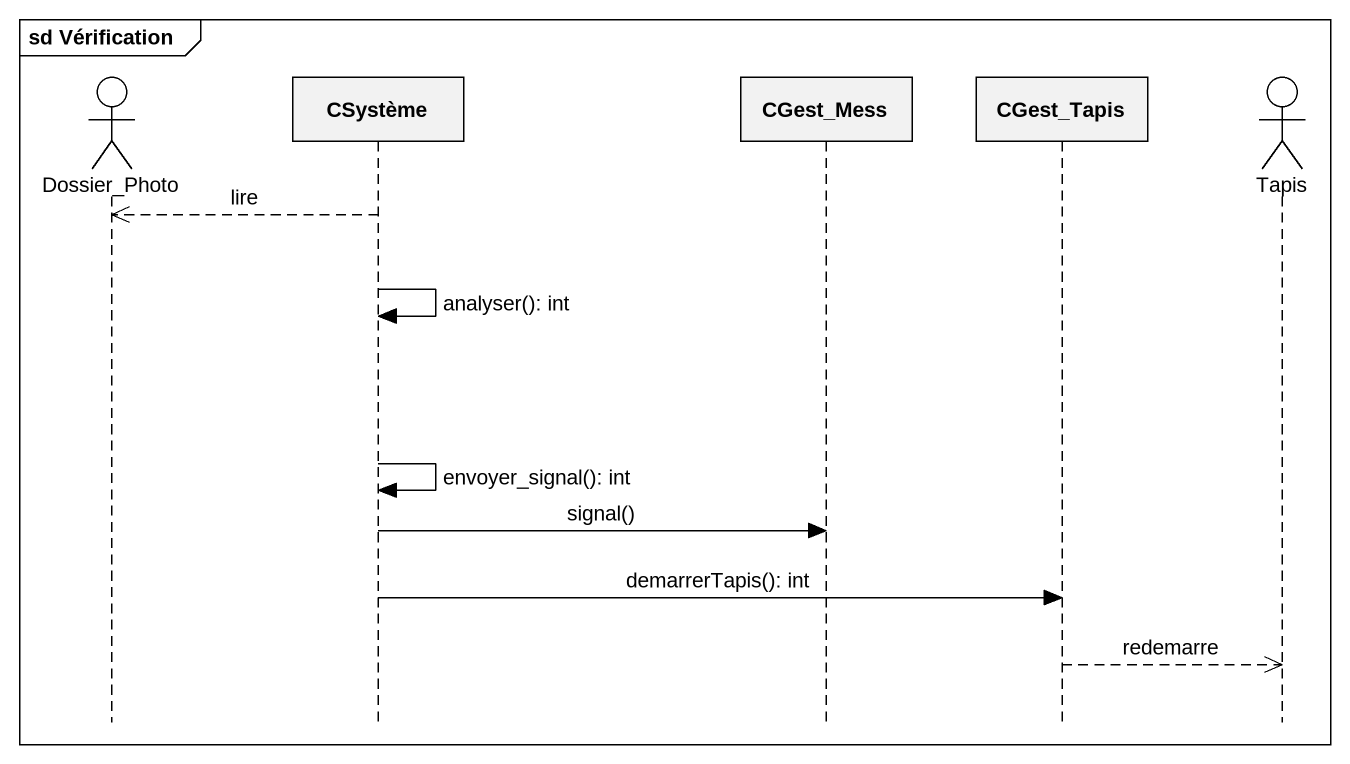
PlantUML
@startuml
mainframe sd Vérification
hide footbox
actor Dossier_Photo
participant CSystème
participant CGest_Mess
participant CGest_Tapis
actor Tapis

CSystème -->> Dossier_Photo : lire
CSystème -> CSystème : analyser(): int
CSystème -> CSystème : envoyer_signal(): int
CSystème -> CGest_Mess : signal()
CSystème -> CGest_Tapis : demarrerTapis(): int
CGest_Tapis -->> Tapis : redemarre
@enduml
